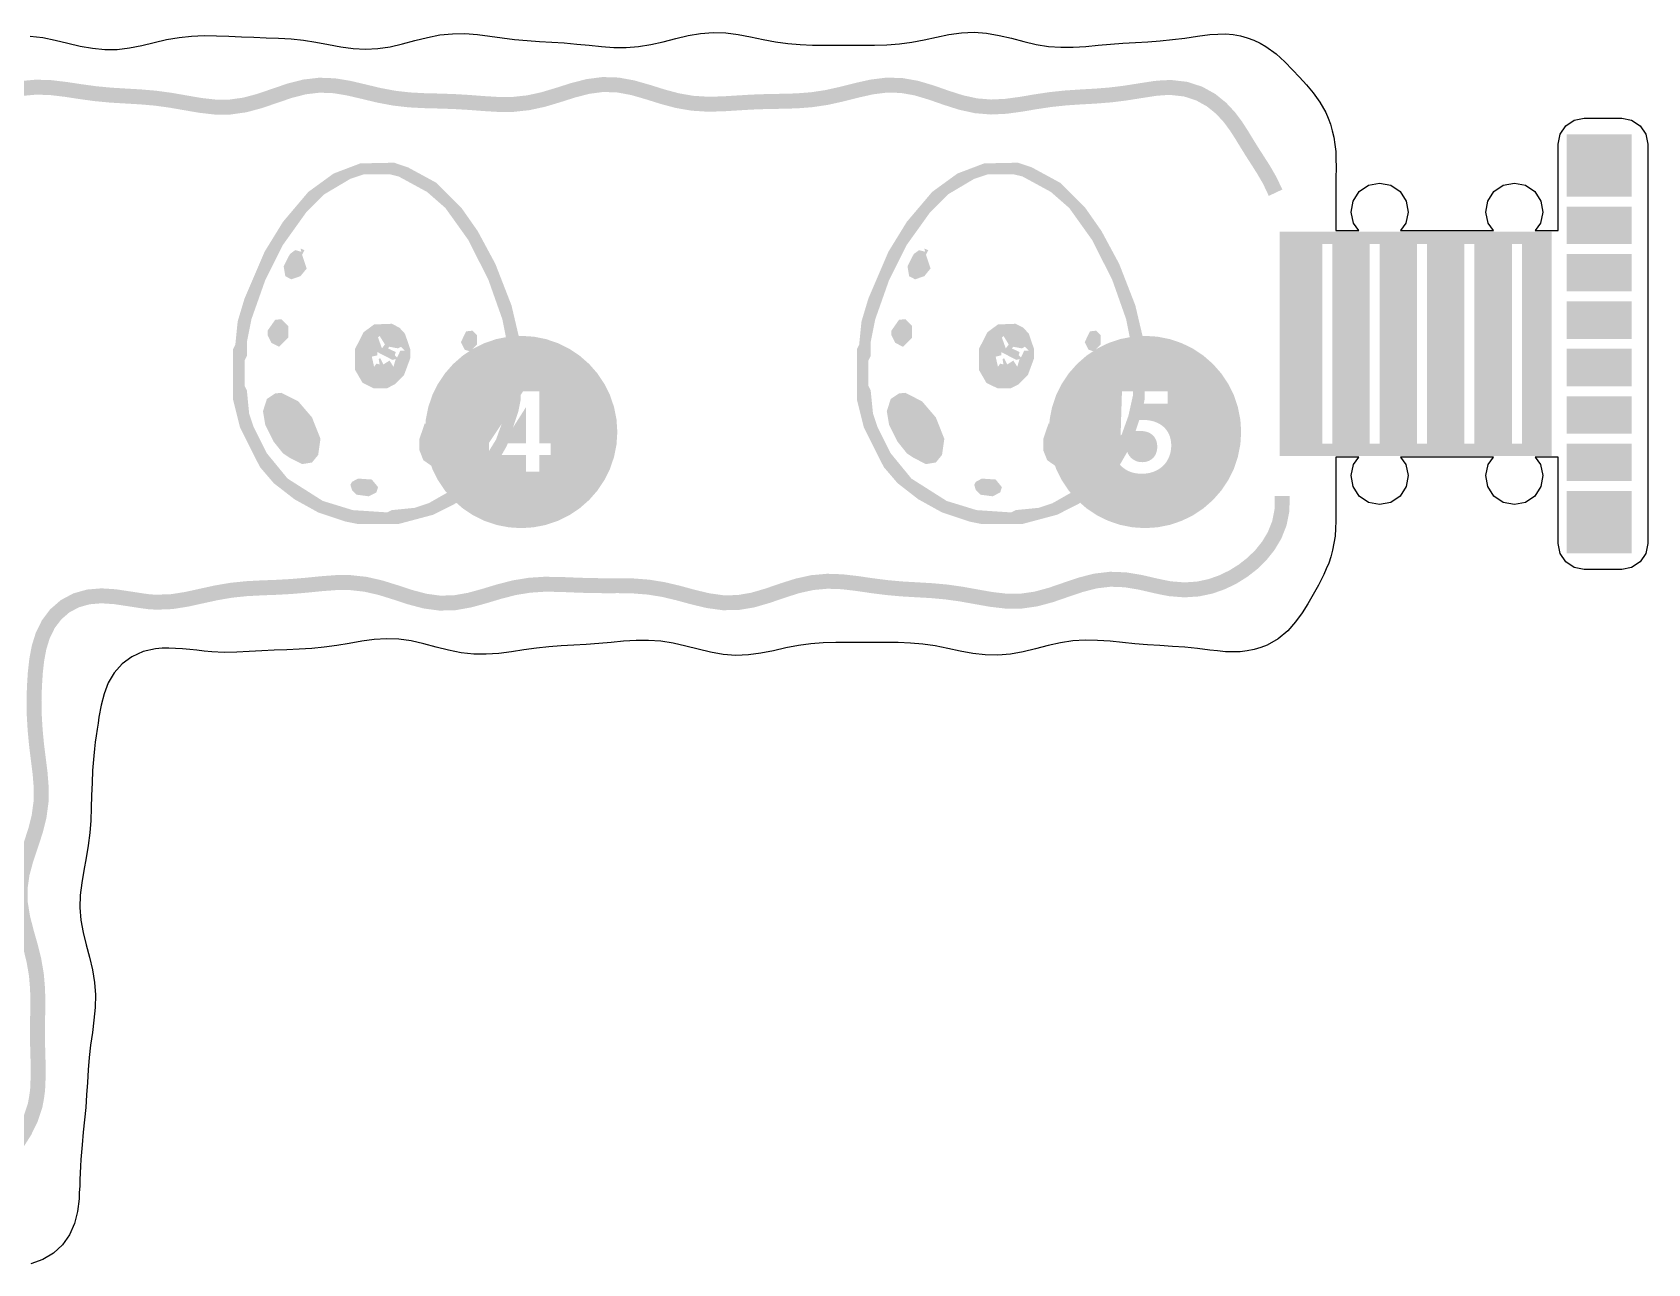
# Model space of a CAD drawing. Header units: millimetres. Extents: x 4 to 295, y 4 to 113.
# Drawn here: x 234.6 to 295.1, y 66.4 to 112.5 of the extents above; entities that cross this region are included whole.
import ezdxf

# ---------------------------------------------------------------- set-up
doc = ezdxf.new("R2010")
doc.units = ezdxf.units.MM
doc.layers.add('CUT', color=1, linetype='Continuous')
doc.layers.add('RASTER', color=7, linetype='Continuous')

msp = doc.modelspace()

# ---------------------------------------------------------------- hatches: boundary and pattern name
at = {"layer": 'RASTER'}
msp.add_hatch(color=7, dxfattribs=at).paths.add_polyline_path([(281.139, 95.181), (281.136, 94.68), (281.049, 94.239), (280.89, 93.835), (280.674, 93.472), (280.415, 93.149), (280.122, 92.864), (279.801, 92.613), (279.453, 92.394), (279.077, 92.21), (278.671, 92.066), (278.234, 91.972), (277.766, 91.941), (277.257, 91.982), (276.998, 92.033), (276.723, 92.091), (276.16, 92.222), (275.576, 92.318), (274.979, 92.34), (274.381, 92.27), (273.795, 92.12), (273.227, 91.927), (272.678, 91.738), (272.146, 91.594), (271.625, 91.52), (271.103, 91.52), (270.57, 91.582), (270.021, 91.679), (269.459, 91.78), (268.889, 91.861), (268.32, 91.912), (267.758, 91.945), (267.204, 91.977), (266.657, 92.026), (266.107, 92.097), (265.548, 92.178), (264.975, 92.245), (264.388, 92.265), (263.795, 92.212), (263.208, 92.083), (262.635, 91.902), (262.08, 91.711), (261.545, 91.554), (261.025, 91.466), (260.51, 91.46), (259.987, 91.533), (259.447, 91.662), (258.889, 91.814), (258.317, 91.949), (257.738, 92.043), (257.16, 92.088), (256.592, 92.099), (256.033, 92.098), (255.481, 92.104), (254.927, 92.124), (254.366, 92.147), (253.793, 92.152), (253.212, 92.114), (252.628, 92.018), (252.053, 91.872), (251.493, 91.703), (250.951, 91.553), (250.427, 91.46), (249.913, 91.446), (249.395, 91.516), (248.862, 91.657), (248.31, 91.838), (247.74, 92.015), (247.157, 92.148), (246.568, 92.213), (245.984, 92.213), (245.413, 92.17), (244.854, 92.114), (244.302, 92.067), (243.751, 92.037), (243.194, 92.016), (242.627, 91.986), (242.053, 91.926), (241.48, 91.829), (240.916, 91.706), (240.367, 91.585), (239.834, 91.501), (239.305, 91.482), (239.058, 91.493), (238.807, 91.527), (238.283, 91.607), (237.759, 91.685), (237.223, 91.719), (236.687, 91.674), (236.173, 91.529), (235.706, 91.279), (235.31, 90.935), (234.998, 90.521), (234.771, 90.06), (234.62, 89.575), (234.527, 89.08), (234.472, 88.578), (234.439, 88.062), (234.423, 87.521), (234.428, 87.231), (234.433, 86.942), (234.466, 86.395), (234.517, 85.848), (234.584, 85.305), (234.651, 84.772), (234.693, 84.252), (234.686, 83.743), (234.618, 83.237), (234.489, 82.723), (234.316, 82.194), (234.133, 81.648), (233.982, 81.085), (233.901, 80.507), (233.91, 79.927), (234, 79.355), (234.141, 78.8), (234.294, 78.262), (234.424, 77.738), (234.514, 77.221), (234.557, 76.703), (234.566, 76.179), (234.558, 75.644), (234.553, 75.101), (234.559, 74.557), (234.574, 74.018), (234.58, 73.489), (234.558, 72.964), (234.522, 72.702), (234.476, 72.445), (234.315, 71.955), (234.102, 71.524), (233.861, 71.143), (233.614, 70.806), (233.375, 70.499), (233.151, 70.205), (232.936, 69.914), (232.718, 69.618), (232.478, 69.317), (232.197, 69.019), (231.863, 68.74), (231.472, 68.503), (231.024, 68.331), (230.52, 68.242), (230.256, 68.236), (229.987, 68.242), (229.455, 68.295), (228.916, 68.358), (228.371, 68.412), (227.825, 68.448), (227.286, 68.472), (226.755, 68.502), (226.23, 68.554), (225.705, 68.636), (225.174, 68.744), (224.629, 68.857), (224.069, 68.944), (223.496, 68.971), (222.919, 68.918), (222.35, 68.788), (221.797, 68.608), (221.261, 68.418), (220.736, 68.258), (220.475, 68.21), (220.214, 68.18), (219.702, 68.211), (219.234, 68.338), (218.81, 68.536), (218.431, 68.781), (218.097, 69.053), (217.804, 69.339), (217.546, 69.637), (217.318, 69.948), (217.12, 70.277), (216.954, 70.631), (216.826, 71.015), (216.742, 71.434), (216.707, 71.891), (216.713, 72.393), (216.731, 72.659), (216.74, 72.947), (216.738, 73.524), (216.665, 74.117), (216.525, 74.703), (216.342, 75.274), (216.16, 75.827), (216.023, 76.36), (215.96, 76.88), (215.982, 77.397), (216.082, 77.926), (216.233, 78.473), (216.398, 79.038), (216.536, 79.618), (216.622, 80.203), (216.654, 80.785), (216.648, 81.358), (216.63, 81.919), (216.619, 82.475), (216.621, 83.031), (216.627, 83.595), (216.613, 84.17), (216.559, 84.753), (216.452, 85.335), (216.306, 85.907), (216.15, 86.465), (216.025, 87.004), (215.965, 87.526), (215.987, 88.043), (216.091, 88.568), (216.259, 89.111), (216.451, 89.673), (216.622, 90.252), (216.734, 90.844), (216.77, 91.438), (216.739, 92.024), (216.67, 92.595), (216.595, 93.154), (216.536, 93.705), (216.497, 94.258), (216.468, 94.818), (216.431, 95.387), (216.367, 95.961), (216.272, 96.532), (216.163, 97.094), (216.067, 97.64), (216.019, 98.171), (216.039, 98.693), (216.136, 99.218), (216.3, 99.758), (216.497, 100.316), (216.682, 100.893), (216.81, 101.487), (216.85, 102.089), (216.802, 102.684), (216.694, 103.265), (216.564, 103.828), (216.448, 104.378), (216.365, 104.922), (216.318, 105.468), (216.314, 105.738), (216.313, 106.012), (216.349, 106.537), (216.412, 107.03), (216.503, 107.493), (216.628, 107.923), (216.796, 108.314), (217.014, 108.66), (217.283, 108.951), (217.602, 109.18), (217.966, 109.34), (218.366, 109.43), (218.799, 109.455), (219.26, 109.432), (219.751, 109.389), (220.272, 109.364), (220.556, 109.365), (220.855, 109.392), (221.429, 109.491), (222.005, 109.648), (222.562, 109.818), (223.104, 109.961), (223.637, 110.054), (224.17, 110.092), (224.712, 110.087), (225.266, 110.062), (225.828, 110.038), (226.392, 110.027), (226.951, 110.025), (227.5, 110.015), (228.039, 109.975), (228.577, 109.893), (229.12, 109.767), (229.678, 109.618), (230.253, 109.481), (230.845, 109.397), (231.446, 109.401), (232.043, 109.498), (232.624, 109.665), (233.186, 109.86), (233.73, 110.034), (234.259, 110.154), (234.782, 110.203), (235.311, 110.186), (235.853, 110.121), (236.409, 110.036), (236.975, 109.959), (237.544, 109.905), (238.108, 109.871), (238.663, 109.839), (239.211, 109.792), (239.757, 109.718), (240.311, 109.622), (240.878, 109.524), (241.46, 109.458), (242.054, 109.458), (242.649, 109.541), (243.233, 109.698), (243.801, 109.892), (244.349, 110.079), (244.878, 110.215), (245.396, 110.276), (245.915, 110.256), (246.447, 110.166), (246.996, 110.037), (247.561, 109.902), (248.136, 109.794), (248.713, 109.727), (249.284, 109.697), (249.846, 109.682), (250.399, 109.664), (250.952, 109.632), (251.51, 109.589), (252.08, 109.555), (252.662, 109.558), (253.25, 109.622), (253.834, 109.749), (254.405, 109.92), (254.958, 110.096), (255.492, 110.234), (256.011, 110.302), (256.526, 110.285), (257.05, 110.188), (257.593, 110.032), (258.154, 109.856), (258.73, 109.702), (259.316, 109.602), (259.901, 109.564), (260.477, 109.576), (261.041, 109.611), (261.596, 109.644), (262.149, 109.664), (262.706, 109.673), (263.273, 109.689), (263.849, 109.734), (264.427, 109.821), (264.999, 109.948), (265.558, 110.09), (266.099, 110.212), (266.624, 110.278), (267.141, 110.267), (267.662, 110.175), (268.199, 110.014), (268.755, 109.82), (269.33, 109.637), (269.919, 109.508), (270.514, 109.458), (271.104, 109.486), (271.679, 109.564), (272.239, 109.659), (272.789, 109.741), (273.336, 109.799), (273.888, 109.836), (274.448, 109.867), (275.016, 109.912), (275.585, 109.982), (276.148, 110.071), (276.703, 110.157), (276.974, 110.18), (277.241, 110.191), (277.75, 110.133), (278.206, 109.985), (278.606, 109.762), (278.948, 109.485), (279.231, 109.178), (279.467, 108.861), (279.67, 108.544), (279.861, 108.231), (280.057, 107.915), (280.266, 107.59), (280.487, 107.242), (280.71, 106.858), (280.921, 106.411), (281.428, 106.651), (281.207, 107.117), (280.967, 107.533), (280.738, 107.892), (280.53, 108.215), (280.338, 108.524), (280.145, 108.842), (279.927, 109.181), (279.662, 109.537), (279.329, 109.895), (278.919, 110.227), (278.428, 110.5), (277.868, 110.681), (277.275, 110.75), (276.941, 110.739), (276.63, 110.713), (276.061, 110.625), (275.507, 110.537), (274.959, 110.47), (274.41, 110.426), (273.854, 110.395), (273.288, 110.357), (272.718, 110.297), (272.151, 110.212), (271.594, 110.118), (271.052, 110.044), (270.524, 110.019), (270.003, 110.062), (269.475, 110.178), (268.933, 110.351), (268.372, 110.548), (267.792, 110.72), (267.196, 110.825), (266.595, 110.838), (266.003, 110.764), (265.427, 110.635), (264.869, 110.493), (264.324, 110.372), (263.785, 110.291), (263.244, 110.249), (262.694, 110.234), (262.134, 110.224), (261.57, 110.204), (261.007, 110.17), (260.454, 110.136), (259.913, 110.125), (259.382, 110.158), (258.85, 110.25), (258.31, 110.394), (257.754, 110.569), (257.179, 110.733), (256.586, 110.842), (255.984, 110.861), (255.386, 110.784), (254.803, 110.634), (254.239, 110.455), (253.693, 110.291), (253.16, 110.175), (252.631, 110.118), (252.095, 110.115), (251.548, 110.148), (250.99, 110.191), (250.425, 110.224), (249.862, 110.243), (249.306, 110.257), (248.76, 110.286), (248.22, 110.348), (247.678, 110.45), (247.126, 110.582), (246.558, 110.716), (245.973, 110.813), (245.375, 110.836), (244.776, 110.766), (244.188, 110.616), (243.619, 110.422), (243.069, 110.233), (242.537, 110.09), (242.015, 110.017), (241.492, 110.018), (240.957, 110.079), (240.407, 110.174), (239.843, 110.272), (239.272, 110.349), (238.703, 110.398), (238.141, 110.43), (237.588, 110.464), (237.04, 110.516), (236.489, 110.591), (235.928, 110.676), (235.353, 110.744), (234.765, 110.763), (234.171, 110.707), (233.583, 110.575), (233.009, 110.391), (232.455, 110.2), (231.919, 110.044), (231.399, 109.959), (230.883, 109.956), (230.358, 110.032), (229.815, 110.162), (229.256, 110.311), (228.682, 110.443), (228.103, 110.532), (227.525, 110.575), (226.957, 110.586), (226.399, 110.587), (225.846, 110.598), (225.291, 110.622), (224.727, 110.647), (224.152, 110.652), (223.569, 110.61), (222.984, 110.508), (222.409, 110.357), (221.849, 110.186), (221.308, 110.038), (220.775, 109.947), (220.529, 109.925), (220.289, 109.925), (219.788, 109.948), (219.298, 109.991), (218.796, 110.016), (218.288, 109.985), (217.791, 109.872), (217.325, 109.667), (216.912, 109.371), (216.569, 109.001), (216.3, 108.574), (216.1, 108.112), (215.959, 107.625), (215.859, 107.12), (215.791, 106.591), (215.753, 106.036), (215.754, 105.733), (215.759, 105.433), (215.809, 104.856), (215.896, 104.278), (216.017, 103.707), (216.145, 103.15), (216.247, 102.61), (216.29, 102.085), (216.255, 101.565), (216.141, 101.039), (215.966, 100.495), (215.767, 99.932), (215.592, 99.351), (215.482, 98.755), (215.458, 98.157), (215.512, 97.567), (215.612, 96.992), (215.721, 96.433), (215.812, 95.884), (215.873, 95.337), (215.909, 94.785), (215.938, 94.224), (215.978, 93.656), (216.039, 93.087), (216.114, 92.525), (216.18, 91.975), (216.209, 91.44), (216.178, 90.913), (216.078, 90.384), (215.917, 89.843), (215.726, 89.284), (215.548, 88.706), (215.431, 88.11), (215.405, 87.506), (215.473, 86.908), (215.607, 86.326), (215.764, 85.763), (215.905, 85.215), (216.004, 84.676), (216.054, 84.137), (216.066, 83.592), (216.061, 83.035), (216.059, 82.471), (216.069, 81.905), (216.087, 81.346), (216.093, 80.797), (216.065, 80.259), (215.986, 79.724), (215.856, 79.182), (215.694, 78.626), (215.536, 78.053), (215.425, 77.461), (215.4, 76.858), (215.472, 76.256), (215.622, 75.669), (215.809, 75.101), (215.985, 74.551), (216.114, 74.017), (216.178, 73.489), (216.18, 72.952), (216.171, 72.687), (216.153, 72.41), (216.147, 71.873), (216.187, 71.358), (216.284, 70.872), (216.433, 70.424), (216.626, 70.014), (216.852, 69.638), (217.108, 69.288), (217.396, 68.955), (217.724, 68.634), (218.102, 68.327), (218.54, 68.045), (219.043, 67.812), (219.611, 67.658), (220.213, 67.62), (220.557, 67.656), (220.878, 67.716), (221.436, 67.885), (221.977, 68.077), (222.5, 68.248), (223.008, 68.365), (223.508, 68.411), (224.012, 68.386), (224.529, 68.305), (225.061, 68.195), (225.606, 68.085), (226.159, 67.998), (226.711, 67.944), (227.257, 67.913), (227.794, 67.888), (228.325, 67.853), (228.856, 67.801), (229.395, 67.738), (229.947, 67.683), (230.257, 67.676), (230.589, 67.686), (231.173, 67.791), (231.716, 67.999), (232.187, 68.283), (232.58, 68.61), (232.9, 68.949), (233.162, 69.276), (233.387, 69.581), (233.599, 69.869), (233.819, 70.157), (234.061, 70.469), (234.324, 70.828), (234.592, 71.25), (234.834, 71.744), (235.016, 72.295), (235.076, 72.613), (235.117, 72.923), (235.141, 73.481), (235.134, 74.029), (235.119, 74.568), (235.113, 75.101), (235.119, 75.637), (235.127, 76.179), (235.117, 76.732), (235.069, 77.292), (234.973, 77.853), (234.835, 78.406), (234.682, 78.946), (234.549, 79.469), (234.468, 79.975), (234.461, 80.472), (234.531, 80.972), (234.67, 81.486), (234.848, 82.018), (235.028, 82.567), (235.169, 83.131), (235.245, 83.702), (235.253, 84.271), (235.209, 84.829), (235.141, 85.374), (235.075, 85.908), (235.025, 86.438), (234.993, 86.968), (234.989, 87.242), (234.983, 87.514), (234.999, 88.035), (235.03, 88.529), (235.082, 88.998), (235.164, 89.441), (235.292, 89.853), (235.475, 90.228), (235.72, 90.553), (236.024, 90.817), (236.382, 91.009), (236.786, 91.123), (237.227, 91.159), (237.699, 91.128), (238.199, 91.053), (238.725, 90.972), (239.009, 90.935), (239.311, 90.921), (239.888, 90.943), (240.47, 91.035), (241.036, 91.159), (241.587, 91.279), (242.129, 91.371), (242.671, 91.427), (243.219, 91.456), (243.777, 91.477), (244.341, 91.508), (244.905, 91.556), (245.461, 91.612), (246.005, 91.653), (246.537, 91.653), (247.063, 91.595), (247.595, 91.474), (248.14, 91.304), (248.703, 91.12), (249.285, 90.966), (249.883, 90.886), (250.484, 90.902), (251.075, 91.007), (251.648, 91.165), (252.203, 91.332), (252.744, 91.47), (253.276, 91.557), (253.809, 91.592), (254.352, 91.587), (254.906, 91.564), (255.468, 91.544), (256.03, 91.538), (256.587, 91.539), (257.133, 91.528), (257.671, 91.486), (258.207, 91.4), (258.751, 91.271), (259.308, 91.119), (259.883, 90.982), (260.475, 90.901), (261.075, 90.907), (261.671, 91.008), (262.25, 91.177), (262.811, 91.37), (263.353, 91.542), (263.881, 91.658), (264.404, 91.705), (264.932, 91.687), (265.474, 91.623), (266.031, 91.541), (266.596, 91.469), (267.163, 91.418), (267.725, 91.385), (268.278, 91.354), (268.824, 91.304), (269.37, 91.227), (269.923, 91.128), (270.489, 91.028), (271.071, 90.961), (271.665, 90.961), (272.259, 91.045), (272.842, 91.202), (273.408, 91.397), (273.955, 91.583), (274.484, 91.719), (275.002, 91.78), (275.52, 91.76), (276.051, 91.672), (276.6, 91.545), (276.886, 91.484), (277.191, 91.426), (277.761, 91.381), (278.311, 91.417), (278.823, 91.526), (279.294, 91.693), (279.725, 91.905), (280.123, 92.154), (280.491, 92.442), (280.83, 92.773), (281.135, 93.154), (281.394, 93.59), (281.587, 94.082), (281.694, 94.624), (281.699, 95.176)])
h = msp.add_hatch(color=7, dxfattribs=at)
h.paths.add_polyline_path([(292.074, 108.718), (292.074, 93.027), (294.503, 93.027), (294.503, 108.718)])
h.paths.add_polyline_path([(292.074, 106.383), (294.503, 106.383), (294.503, 106.009), (292.074, 106.009), (292.074, 106.383)], flags=0)
h.paths.add_polyline_path([(292.074, 104.608), (294.503, 104.608), (294.503, 104.235), (292.074, 104.235), (292.074, 104.608)], flags=0)
h.paths.add_polyline_path([(292.074, 102.834), (294.503, 102.834), (294.503, 102.46), (292.074, 102.46), (292.074, 102.834)], flags=0)
h.paths.add_polyline_path([(292.074, 101.059), (294.503, 101.059), (294.503, 100.686), (292.074, 100.686), (292.074, 101.059)], flags=0)
h.paths.add_polyline_path([(292.074, 99.285), (294.503, 99.285), (294.503, 98.911), (292.074, 98.911), (292.074, 99.285)], flags=0)
h.paths.add_polyline_path([(292.074, 97.51), (294.503, 97.51), (294.503, 97.136), (292.074, 97.136), (292.074, 97.51)], flags=0)
h.paths.add_polyline_path([(292.074, 95.735), (294.503, 95.735), (294.503, 95.362), (292.074, 95.362), (292.074, 95.735)], flags=0)
h = msp.add_hatch(color=7, dxfattribs=at)
h.paths.add_polyline_path([(246.916, 107.628), (248.182, 107.654), (248.699, 107.481), (249.759, 106.904), (250.706, 105.957), (251.309, 105.096), (251.972, 103.864), (252.575, 102.313), (252.92, 100.849), (252.92, 98.782), (252.834, 98.351), (252.403, 97.059), (251.998, 96.345), (250.965, 95.225), (250.448, 94.88), (249.647, 94.475), (248.355, 94.131), (246.804, 94.131), (246.374, 94.217), (245.34, 94.562), (244.453, 95.053), (243.678, 95.655), (243.161, 96.258), (242.412, 97.748), (242.153, 98.782), (242.153, 100.677), (242.239, 100.849), (242.326, 101.711), (242.584, 102.572), (243.333, 104.32), (244.022, 105.44), (244.97, 106.56), (245.917, 107.249)])
h.paths.add_polyline_path([(247.063, 107.223), (246.546, 107.051), (245.573, 106.474), (244.884, 105.785), (244.022, 104.579), (243.359, 103.261), (242.842, 101.797), (242.67, 100.935), (242.67, 100.419), (242.584, 100.246), (242.584, 99.299), (242.67, 99.127), (242.756, 98.265), (242.928, 97.748), (243.419, 96.775), (244.195, 95.828), (245.512, 94.992), (246.632, 94.648), (247.924, 94.562), (248.096, 94.648), (248.958, 94.734), (249.474, 94.906), (250.792, 95.655), (251.309, 96.172), (251.998, 97.292), (252.317, 98.179), (252.489, 98.954), (252.489, 100.505), (252.231, 101.797), (251.714, 103.261), (250.965, 104.751), (250.103, 105.957), (249.414, 106.56), (248.355, 107.137), (248.01, 107.223)], flags=0)
h.paths.add_polyline_path([(244.677, 104.441), (244.823, 104.381), (244.737, 104.208), (244.909, 103.692), (244.677, 103.407), (244.332, 103.287), (244.108, 103.407), (244.048, 103.778), (244.281, 104.234), (244.479, 104.381), (244.711, 104.32)], flags=0)
h.paths.add_polyline_path([(243.729, 101.771), (243.962, 101.797), (244.22, 101.538), (244.22, 101.108), (243.876, 100.763), (243.592, 100.91), (243.445, 101.194), (243.445, 101.366)], flags=0)
h.paths.add_polyline_path([(247.433, 101.599), (248.096, 101.624), (248.381, 101.478), (248.587, 101.254), (248.785, 100.677), (248.785, 100.332), (248.553, 99.704), (248.208, 99.359), (247.924, 99.213), (247.407, 99.213), (247.002, 99.411), (246.718, 99.902), (246.718, 100.677), (247.037, 101.306)], flags=0)
h.paths.add_polyline_path([(250.878, 101.34), (251.111, 101.366), (251.283, 101.194), (251.283, 100.849), (251.025, 100.591), (250.827, 100.651), (250.68, 100.935)], flags=0)
h.paths.add_polyline_path([(247.64, 101.168), (247.58, 101.108), (247.726, 100.703), (247.838, 100.849)], flags=0)
h.paths.add_polyline_path([(248.01, 100.763), (247.95, 100.703), (248.243, 100.565), (248.208, 100.444), (248.294, 100.358), (248.415, 100.617), (248.587, 100.617), (248.441, 100.763), (248.329, 100.703)], flags=0)
h.paths.add_polyline_path([(247.554, 100.565), (247.554, 100.444), (247.347, 100.393), (247.433, 100.014), (247.519, 100.134), (247.64, 100.1), (247.605, 100.307), (247.666, 100.332), (247.778, 100.1), (248.01, 100.246), (248.157, 100.014), (248.243, 100.307), (248.122, 100.272)], flags=0)
h.paths.add_polyline_path([(243.729, 99.015), (243.962, 99.04), (244.591, 98.722), (245.108, 98.119), (245.426, 97.318), (245.34, 96.715), (245.108, 96.431), (244.737, 96.37), (244.281, 96.603), (244.022, 96.775), (243.678, 97.206), (243.359, 97.835), (243.273, 98.351), (243.419, 98.808)], flags=0)
h.paths.add_polyline_path([(250.362, 98.842), (250.853, 98.868), (251.085, 98.756), (251.283, 98.438), (251.283, 97.748), (250.878, 96.861), (250.448, 96.431), (249.991, 96.198), (249.733, 96.198), (249.276, 96.517), (249.13, 96.887), (249.13, 97.318), (249.328, 97.895), (249.449, 97.86), (249.759, 98.067), (249.879, 97.947), (249.905, 98.265), (250.052, 98.377), (250.017, 98.498), (250.138, 98.498), (250.25, 98.351), (250.336, 98.438), (250.138, 98.67), (250.052, 98.636), (249.449, 97.947), (249.388, 98.007), (249.621, 98.377), (250.052, 98.722), (250.164, 98.782), (250.31, 98.722)], flags=0)
h.paths.add_polyline_path([(246.83, 95.828), (247.347, 95.793), (247.58, 95.509), (247.519, 95.311), (247.235, 95.165), (246.779, 95.225), (246.606, 95.397), (246.546, 95.595), (246.606, 95.707)], flags=0)
h = msp.add_hatch(color=7, dxfattribs=at)
h.paths.add_polyline_path([(270.266, 107.628), (271.532, 107.654), (272.049, 107.481), (273.109, 106.904), (274.056, 105.957), (274.659, 105.096), (275.322, 103.864), (275.925, 102.313), (276.27, 100.849), (276.27, 98.782), (276.184, 98.351), (275.753, 97.059), (275.348, 96.345), (274.315, 95.225), (273.798, 94.88), (272.997, 94.475), (271.705, 94.131), (270.154, 94.131), (269.724, 94.217), (268.69, 94.562), (267.803, 95.053), (267.028, 95.655), (266.511, 96.258), (265.762, 97.748), (265.503, 98.782), (265.503, 100.677), (265.589, 100.849), (265.676, 101.711), (265.934, 102.572), (266.683, 104.32), (267.372, 105.44), (268.32, 106.56), (269.267, 107.249)])
h.paths.add_polyline_path([(270.413, 107.223), (269.896, 107.051), (268.923, 106.474), (268.234, 105.785), (267.372, 104.579), (266.709, 103.261), (266.192, 101.797), (266.02, 100.935), (266.02, 100.419), (265.934, 100.246), (265.934, 99.299), (266.02, 99.127), (266.106, 98.265), (266.278, 97.748), (266.769, 96.775), (267.545, 95.828), (268.862, 94.992), (269.982, 94.648), (271.274, 94.562), (271.446, 94.648), (272.308, 94.734), (272.824, 94.906), (274.142, 95.655), (274.659, 96.172), (275.348, 97.292), (275.667, 98.179), (275.839, 98.954), (275.839, 100.505), (275.581, 101.797), (275.064, 103.261), (274.315, 104.751), (273.453, 105.957), (272.764, 106.56), (271.705, 107.137), (271.36, 107.223)], flags=0)
h.paths.add_polyline_path([(268.027, 104.441), (268.173, 104.381), (268.087, 104.208), (268.259, 103.692), (268.027, 103.407), (267.682, 103.287), (267.458, 103.407), (267.398, 103.778), (267.631, 104.234), (267.829, 104.381), (268.061, 104.32)], flags=0)
h.paths.add_polyline_path([(267.079, 101.771), (267.312, 101.797), (267.57, 101.538), (267.57, 101.108), (267.226, 100.763), (266.942, 100.91), (266.795, 101.194), (266.795, 101.366)], flags=0)
h.paths.add_polyline_path([(270.783, 101.599), (271.446, 101.624), (271.731, 101.478), (271.937, 101.254), (272.135, 100.677), (272.135, 100.332), (271.903, 99.704), (271.558, 99.359), (271.274, 99.213), (270.757, 99.213), (270.352, 99.411), (270.068, 99.902), (270.068, 100.677), (270.387, 101.306)], flags=0)
h.paths.add_polyline_path([(274.228, 101.34), (274.461, 101.366), (274.633, 101.194), (274.633, 100.849), (274.375, 100.591), (274.177, 100.651), (274.03, 100.935)], flags=0)
h.paths.add_polyline_path([(270.99, 101.168), (270.93, 101.108), (271.076, 100.703), (271.188, 100.849)], flags=0)
h.paths.add_polyline_path([(271.36, 100.763), (271.3, 100.703), (271.593, 100.565), (271.558, 100.444), (271.644, 100.358), (271.765, 100.617), (271.937, 100.617), (271.791, 100.763), (271.679, 100.703)], flags=0)
h.paths.add_polyline_path([(270.904, 100.565), (270.904, 100.444), (270.697, 100.393), (270.783, 100.014), (270.869, 100.134), (270.99, 100.1), (270.955, 100.307), (271.016, 100.332), (271.128, 100.1), (271.36, 100.246), (271.507, 100.014), (271.593, 100.307), (271.472, 100.272)], flags=0)
h.paths.add_polyline_path([(267.079, 99.015), (267.312, 99.04), (267.941, 98.722), (268.458, 98.119), (268.776, 97.318), (268.69, 96.715), (268.458, 96.431), (268.087, 96.37), (267.631, 96.603), (267.372, 96.775), (267.028, 97.206), (266.709, 97.835), (266.623, 98.351), (266.769, 98.808)], flags=0)
h.paths.add_polyline_path([(273.712, 98.842), (274.203, 98.868), (274.435, 98.756), (274.633, 98.438), (274.633, 97.748), (274.228, 96.861), (273.798, 96.431), (273.341, 96.198), (273.083, 96.198), (272.626, 96.517), (272.48, 96.887), (272.48, 97.318), (272.678, 97.895), (272.799, 97.86), (273.109, 98.067), (273.229, 97.947), (273.255, 98.265), (273.402, 98.377), (273.367, 98.498), (273.488, 98.498), (273.6, 98.351), (273.686, 98.438), (273.488, 98.67), (273.402, 98.636), (272.799, 97.947), (272.738, 98.007), (272.971, 98.377), (273.402, 98.722), (273.514, 98.782), (273.66, 98.722)], flags=0)
h.paths.add_polyline_path([(270.18, 95.828), (270.697, 95.793), (270.93, 95.509), (270.869, 95.311), (270.585, 95.165), (270.129, 95.225), (269.956, 95.397), (269.896, 95.595), (269.956, 95.707)], flags=0)
h = msp.add_hatch(color=7, dxfattribs=at)
h.paths.add_polyline_path([(281.333, 105.075), (281.333, 96.669), (291.514, 96.669), (291.514, 105.075)])
h.paths.add_polyline_path([(282.921, 104.608), (283.295, 104.608), (283.295, 97.136), (282.921, 97.136), (282.921, 104.608)], flags=0)
h.paths.add_polyline_path([(284.696, 104.608), (285.069, 104.608), (285.069, 97.136), (284.696, 97.136), (284.696, 104.608)], flags=0)
h.paths.add_polyline_path([(286.47, 104.608), (286.844, 104.608), (286.844, 97.136), (286.47, 97.136), (286.47, 104.608)], flags=0)
h.paths.add_polyline_path([(288.245, 104.608), (288.618, 104.608), (288.618, 97.136), (288.245, 97.136), (288.245, 104.608)], flags=0)
h.paths.add_polyline_path([(290.019, 104.608), (290.393, 104.608), (290.393, 97.136), (290.019, 97.136), (290.019, 104.608)], flags=0)
h = msp.add_hatch(color=7, dxfattribs=at)
h.paths.add_polyline_path([(256.537, 97.573), (256.506, 97.103), (256.414, 96.641), (256.263, 96.195), (256.054, 95.773), (255.793, 95.381), (255.482, 95.027), (255.128, 94.717), (254.737, 94.455), (254.314, 94.247), (253.869, 94.096), (253.407, 94.004), (252.937, 93.973), (252.467, 94.004), (252.005, 94.096), (251.559, 94.247), (251.137, 94.455), (250.746, 94.717), (250.392, 95.027), (250.081, 95.381), (249.82, 95.773), (249.611, 96.195), (249.46, 96.641), (249.368, 97.103), (249.337, 97.573), (249.368, 98.042), (249.46, 98.504), (249.611, 98.95), (249.82, 99.372), (250.081, 99.764), (250.392, 100.118), (250.746, 100.428), (251.137, 100.69), (251.559, 100.898), (252.005, 101.05), (252.467, 101.141), (252.937, 101.172), (253.407, 101.141), (253.869, 101.05), (254.314, 100.898), (254.737, 100.69), (255.128, 100.428), (255.482, 100.118), (255.793, 99.764), (256.054, 99.372), (256.263, 98.95), (256.414, 98.504), (256.506, 98.042)])
h.paths.add_polyline_path([(253.12, 96.71), (253.12, 96.086), (253.621, 96.086), (253.621, 96.71), (254.041, 96.71), (254.041, 97.148), (253.621, 97.148), (253.621, 99.093), (253.009, 99.093), (251.731, 97.161), (251.731, 96.71), (253.12, 96.71)], flags=0)
h.paths.add_polyline_path([(253.12, 98.494), (253.12, 97.148), (252.257, 97.148), (253.111, 98.494), (253.12, 98.494)], flags=0)
h = msp.add_hatch(color=7, dxfattribs=at)
h.paths.add_polyline_path([(279.887, 97.573), (279.856, 97.103), (279.764, 96.641), (279.613, 96.195), (279.404, 95.773), (279.143, 95.381), (278.832, 95.027), (278.478, 94.717), (278.087, 94.455), (277.664, 94.247), (277.219, 94.096), (276.757, 94.004), (276.287, 93.973), (275.817, 94.004), (275.355, 94.096), (274.909, 94.247), (274.487, 94.455), (274.096, 94.717), (273.742, 95.027), (273.431, 95.381), (273.17, 95.773), (272.961, 96.195), (272.81, 96.641), (272.718, 97.103), (272.687, 97.573), (272.718, 98.042), (272.81, 98.504), (272.961, 98.95), (273.17, 99.372), (273.431, 99.764), (273.742, 100.118), (274.096, 100.428), (274.487, 100.69), (274.909, 100.898), (275.355, 101.05), (275.817, 101.141), (276.287, 101.172), (276.757, 101.141), (277.219, 101.05), (277.664, 100.898), (278.087, 100.69), (278.478, 100.428), (278.832, 100.118), (279.143, 99.764), (279.404, 99.372), (279.613, 98.95), (279.764, 98.504), (279.856, 98.042)])
h.paths.add_polyline_path([(277.136, 98.634), (277.136, 99.093), (275.425, 99.093), (275.374, 97.449), (275.391, 97.458), (275.409, 97.466), (275.427, 97.474), (275.446, 97.482), (275.466, 97.49), (275.486, 97.498), (275.507, 97.506), (275.529, 97.513), (275.551, 97.52), (275.573, 97.528), (275.595, 97.535), (275.617, 97.541), (275.639, 97.548), (275.662, 97.554), (275.684, 97.56), (275.707, 97.566), (275.73, 97.572), (275.753, 97.577), (275.776, 97.582), (275.799, 97.587), (275.823, 97.591), (275.846, 97.595), (275.87, 97.599), (275.894, 97.602), (275.918, 97.605), (275.941, 97.608), (275.964, 97.61), (275.987, 97.612), (276.009, 97.613), (276.031, 97.614), (276.053, 97.615), (276.075, 97.615), (276.105, 97.615), (276.136, 97.613), (276.166, 97.611), (276.197, 97.608), (276.227, 97.604), (276.257, 97.6), (276.287, 97.594), (276.317, 97.587), (276.346, 97.58), (276.375, 97.571), (276.403, 97.561), (276.43, 97.549), (276.456, 97.536), (276.482, 97.522), (276.507, 97.507), (276.531, 97.49), (276.554, 97.472), (276.577, 97.452), (276.598, 97.431), (276.618, 97.409), (276.636, 97.385), (276.654, 97.36), (276.671, 97.333), (276.686, 97.305), (276.7, 97.275), (276.712, 97.244), (276.722, 97.211), (276.731, 97.175), (276.737, 97.138), (276.742, 97.1), (276.745, 97.059), (276.746, 97.016), (276.745, 96.983), (276.743, 96.95), (276.739, 96.918), (276.734, 96.887), (276.728, 96.857), (276.721, 96.828), (276.711, 96.799), (276.701, 96.772), (276.689, 96.745), (276.677, 96.72), (276.663, 96.696), (276.648, 96.673), (276.633, 96.651), (276.616, 96.63), (276.599, 96.61), (276.58, 96.591), (276.56, 96.574), (276.54, 96.557), (276.519, 96.542), (276.497, 96.528), (276.474, 96.514), (276.451, 96.502), (276.427, 96.491), (276.402, 96.481), (276.376, 96.472), (276.35, 96.464), (276.323, 96.458), (276.296, 96.452), (276.269, 96.448), (276.241, 96.445), (276.213, 96.443), (276.185, 96.443), (276.135, 96.444), (276.086, 96.45), (276.04, 96.458), (275.995, 96.47), (275.952, 96.485), (275.91, 96.504), (275.87, 96.526), (275.832, 96.551), (275.797, 96.579), (275.763, 96.61), (275.733, 96.642), (275.705, 96.677), (275.68, 96.714), (275.657, 96.753), (275.637, 96.794), (275.62, 96.838), (275.157, 96.668), (275.189, 96.593), (275.225, 96.523), (275.266, 96.457), (275.311, 96.394), (275.36, 96.336), (275.414, 96.282), (275.472, 96.232), (275.535, 96.186), (275.602, 96.144), (275.672, 96.109), (275.746, 96.078), (275.824, 96.054), (275.905, 96.034), (275.991, 96.021), (276.08, 96.012), (276.172, 96.009), (276.228, 96.011), (276.283, 96.014), (276.337, 96.02), (276.391, 96.028), (276.444, 96.038), (276.496, 96.05), (276.547, 96.065), (276.597, 96.082), (276.646, 96.101), (276.694, 96.122), (276.74, 96.145), (276.784, 96.17), (276.827, 96.197), (276.868, 96.226), (276.907, 96.257), (276.945, 96.29), (276.981, 96.325), (277.016, 96.362), (277.048, 96.4), (277.079, 96.441), (277.107, 96.484), (277.134, 96.528), (277.158, 96.575), (277.181, 96.623), (277.201, 96.673), (277.219, 96.725), (277.234, 96.779), (277.246, 96.834), (277.256, 96.891), (277.263, 96.949), (277.267, 97.01), (277.268, 97.071), (277.267, 97.128), (277.263, 97.183), (277.257, 97.236), (277.248, 97.287), (277.237, 97.337), (277.224, 97.386), (277.208, 97.432), (277.189, 97.477), (277.169, 97.52), (277.146, 97.562), (277.122, 97.601), (277.096, 97.639), (277.067, 97.676), (277.037, 97.71), (277.005, 97.743), (276.971, 97.774), (276.935, 97.804), (276.898, 97.831), (276.859, 97.857), (276.818, 97.881), (276.776, 97.903), (276.733, 97.924), (276.688, 97.942), (276.642, 97.959), (276.594, 97.974), (276.545, 97.987), (276.495, 97.998), (276.445, 98.007), (276.393, 98.014), (276.34, 98.019), (276.286, 98.022), (276.232, 98.023), (276.211, 98.023), (276.19, 98.022), (276.168, 98.022), (276.146, 98.021), (276.123, 98.02), (276.1, 98.018), (276.076, 98.016), (276.051, 98.014), (276.027, 98.012), (276.003, 98.009), (275.98, 98.006), (275.958, 98.003), (275.937, 97.999), (275.917, 97.994), (275.898, 97.99), (275.879, 97.985), (275.909, 98.634), (277.136, 98.634)], flags=0)

# ---------------------------------------------------------------- linework, layer by layer
at = {"layer": 'CUT'}
msp.add_lwpolyline([(234.563, 112.397), (235.031, 112.337), (235.498, 112.245), (235.963, 112.133), (236.427, 112.023), (236.889, 111.936), (237.35, 111.891), (237.811, 111.897), (238.272, 111.953), (238.734, 112.046), (239.199, 112.156), (239.665, 112.262), (240.132, 112.346), (240.599, 112.396), (241.067, 112.414), (241.533, 112.407), (241.998, 112.387), (242.463, 112.365), (242.928, 112.348), (243.393, 112.334), (243.858, 112.316), (244.324, 112.286), (244.791, 112.236), (245.257, 112.164), (245.722, 112.079), (246.186, 111.995), (246.649, 111.932), (247.11, 111.906), (247.571, 111.928), (248.032, 111.998), (248.495, 112.105), (248.959, 112.229), (249.425, 112.347), (249.893, 112.437), (250.361, 112.484), (250.83, 112.487), (251.297, 112.451), (251.763, 112.393), (252.228, 112.329), (252.692, 112.271), (253.156, 112.227), (253.62, 112.194), (254.085, 112.167), (254.55, 112.137), (255.016, 112.098), (255.481, 112.051), (255.945, 112.004), (256.408, 111.971), (256.87, 111.966), (257.331, 112), (257.793, 112.074), (258.256, 112.18), (258.721, 112.301), (259.187, 112.415), (259.655, 112.497), (260.124, 112.533), (260.593, 112.517), (261.061, 112.456), (261.527, 112.366), (261.992, 112.267), (262.456, 112.179), (262.918, 112.113), (263.381, 112.075), (263.844, 112.059), (264.309, 112.056), (264.773, 112.057), (265.238, 112.055), (265.703, 112.05), (266.167, 112.049), (266.63, 112.063), (267.093, 112.1), (267.556, 112.167), (268.019, 112.257), (268.484, 112.359), (268.95, 112.453), (269.418, 112.517), (269.887, 112.536), (270.356, 112.503), (270.824, 112.422), (271.29, 112.311), (271.755, 112.191), (272.218, 112.085), (272.68, 112.01), (273.142, 111.975), (273.604, 111.977), (274.067, 112.006), (274.531, 112.049), (274.996, 112.091), (275.462, 112.127), (275.927, 112.155), (276.391, 112.181), (276.855, 112.214), (277.319, 112.261), (277.783, 112.322), (278.248, 112.39), (278.717, 112.453), (279.008, 112.471), (279.304, 112.476), (279.582, 112.448), (279.859, 112.404), (280.115, 112.329), (280.366, 112.24), (280.592, 112.126), (280.814, 112.004), (281.195, 111.725), (281.52, 111.426), (281.805, 111.136), (282.071, 110.855), (282.33, 110.571), (282.585, 110.267), (282.83, 109.926), (283.051, 109.536), (283.143, 109.319), (283.231, 109.096), (283.297, 108.852), (283.357, 108.606), (283.393, 108.34), (283.425, 108.073), (283.434, 107.788), (283.44, 107.504), (283.431, 107.046), (283.428, 106.589), (283.428, 106.132), (283.428, 105.674), (283.428, 105.115), (284.287, 105.115), (284.093, 105.39), (284.001, 105.802), (284.077, 106.217), (284.307, 106.571), (284.656, 106.808), (285.069, 106.891), (285.483, 106.808), (285.832, 106.571), (286.062, 106.217), (286.137, 105.802), (286.046, 105.39), (285.852, 105.115), (289.33, 105.115), (289.136, 105.39), (289.045, 105.802), (289.12, 106.217), (289.35, 106.571), (289.699, 106.808), (290.113, 106.891), (290.526, 106.808), (290.875, 106.571), (291.106, 106.217), (291.181, 105.802), (291.09, 105.39), (290.895, 105.115), (291.754, 105.115), (291.754, 108.348), (291.828, 108.717), (292.039, 109.034), (292.355, 109.245), (292.724, 109.318), (294.133, 109.318), (294.502, 109.245), (294.818, 109.034), (295.03, 108.717), (295.103, 108.348), (295.103, 93.396), (295.03, 93.027), (294.818, 92.711), (294.502, 92.5), (294.133, 92.426), (292.724, 92.426), (292.355, 92.5), (292.039, 92.711), (291.828, 93.027), (291.754, 93.396), (291.754, 96.629), (290.895, 96.629), (291.09, 96.355), (291.181, 95.943), (291.106, 95.528), (290.875, 95.174), (290.526, 94.937), (290.113, 94.854), (289.699, 94.937), (289.35, 95.174), (289.12, 95.528), (289.045, 95.943), (289.136, 96.355), (289.33, 96.629), (285.852, 96.629), (286.046, 96.355), (286.137, 95.943), (286.062, 95.528), (285.832, 95.174), (285.483, 94.937), (285.069, 94.854), (284.656, 94.937), (284.307, 95.174), (284.077, 95.528), (284.001, 95.943), (284.093, 96.355), (284.287, 96.629), (283.428, 96.629), (283.428, 96.07), (283.428, 95.613), (283.428, 95.156), (283.43, 94.699), (283.434, 94.24), (283.421, 93.956), (283.402, 93.671), (283.359, 93.406), (283.31, 93.143), (283.239, 92.901), (283.164, 92.663), (283.073, 92.445), (282.984, 92.233), (282.785, 91.842), (282.583, 91.485), (282.379, 91.143), (282.164, 90.806), (281.921, 90.467), (281.631, 90.134), (281.277, 89.834), (280.86, 89.594), (280.618, 89.503), (280.377, 89.427), (280.115, 89.381), (279.852, 89.347), (279.572, 89.343), (279.295, 89.347), (279.002, 89.376), (278.715, 89.406), (278.247, 89.466), (277.781, 89.513), (277.314, 89.546), (276.848, 89.574), (276.38, 89.604), (275.912, 89.642), (275.445, 89.688), (274.979, 89.736), (274.513, 89.771), (274.049, 89.78), (273.585, 89.75), (273.121, 89.68), (272.657, 89.575), (272.19, 89.454), (271.721, 89.339), (271.251, 89.252), (270.78, 89.212), (270.309, 89.225), (269.839, 89.284), (269.37, 89.373), (268.903, 89.473), (268.437, 89.562), (267.973, 89.629), (267.508, 89.669), (267.042, 89.686), (266.576, 89.688), (266.109, 89.688), (265.642, 89.69), (265.175, 89.695), (264.709, 89.696), (264.243, 89.683), (263.779, 89.645), (263.314, 89.578), (262.848, 89.487), (262.381, 89.385), (261.913, 89.291), (261.443, 89.227), (260.971, 89.209), (260.5, 89.244), (260.03, 89.326), (259.561, 89.438), (259.095, 89.559), (258.63, 89.664), (258.166, 89.737), (257.702, 89.771), (257.238, 89.767), (256.772, 89.736), (256.306, 89.693), (255.838, 89.651), (255.371, 89.616), (254.903, 89.588), (254.437, 89.561), (253.971, 89.527), (253.505, 89.479), (253.039, 89.416), (252.572, 89.347), (252.103, 89.286), (251.633, 89.251), (251.163, 89.256), (250.692, 89.308), (250.222, 89.402), (249.754, 89.522), (249.288, 89.647), (248.823, 89.751), (248.36, 89.817), (247.897, 89.834), (247.433, 89.805), (246.968, 89.74), (246.502, 89.658), (246.034, 89.577), (245.566, 89.511), (245.097, 89.465), (244.629, 89.437), (244.162, 89.419), (243.695, 89.401), (243.228, 89.378), (242.761, 89.351), (242.293, 89.328), (241.824, 89.322), (241.358, 89.345), (241.076, 89.367), (240.796, 89.402), (240.53, 89.426), (240.26, 89.458), (240.004, 89.472), (239.744, 89.485), (239.498, 89.474), (239.245, 89.455), (238.784, 89.349), (238.365, 89.16), (238.003, 88.892), (237.708, 88.559), (237.484, 88.18), (237.323, 87.771), (237.211, 87.342), (237.129, 86.899), (237.1, 86.67), (237.063, 86.443), (237.035, 86.202), (236.998, 85.962), (236.972, 85.706), (236.939, 85.45), (236.918, 85.175), (236.896, 84.896), (236.875, 84.432), (236.859, 83.966), (236.844, 83.499), (236.825, 83.031), (236.789, 82.562), (236.733, 82.093), (236.656, 81.625), (236.569, 81.158), (236.489, 80.692), (236.434, 80.228), (236.421, 79.765), (236.458, 79.302), (236.541, 78.838), (236.656, 78.373), (236.781, 77.906), (236.893, 77.437), (236.971, 76.967), (237.004, 76.496), (236.993, 76.026), (236.948, 75.556), (236.886, 75.089), (236.822, 74.622), (236.769, 74.156), (236.729, 73.69), (236.699, 73.224), (236.672, 72.756), (236.638, 72.289), (236.595, 71.821), (236.547, 71.354), (236.503, 70.89), (236.476, 70.613), (236.46, 70.339), (236.439, 70.084), (236.43, 69.827), (236.415, 69.585), (236.412, 69.337), (236.396, 69.103), (236.387, 68.862), (236.33, 68.394), (236.218, 67.943), (236.033, 67.52), (235.769, 67.144), (235.43, 66.831), (235.029, 66.594), (234.583, 66.436)], dxfattribs=at)

doc.saveas('drawing.dxf')
